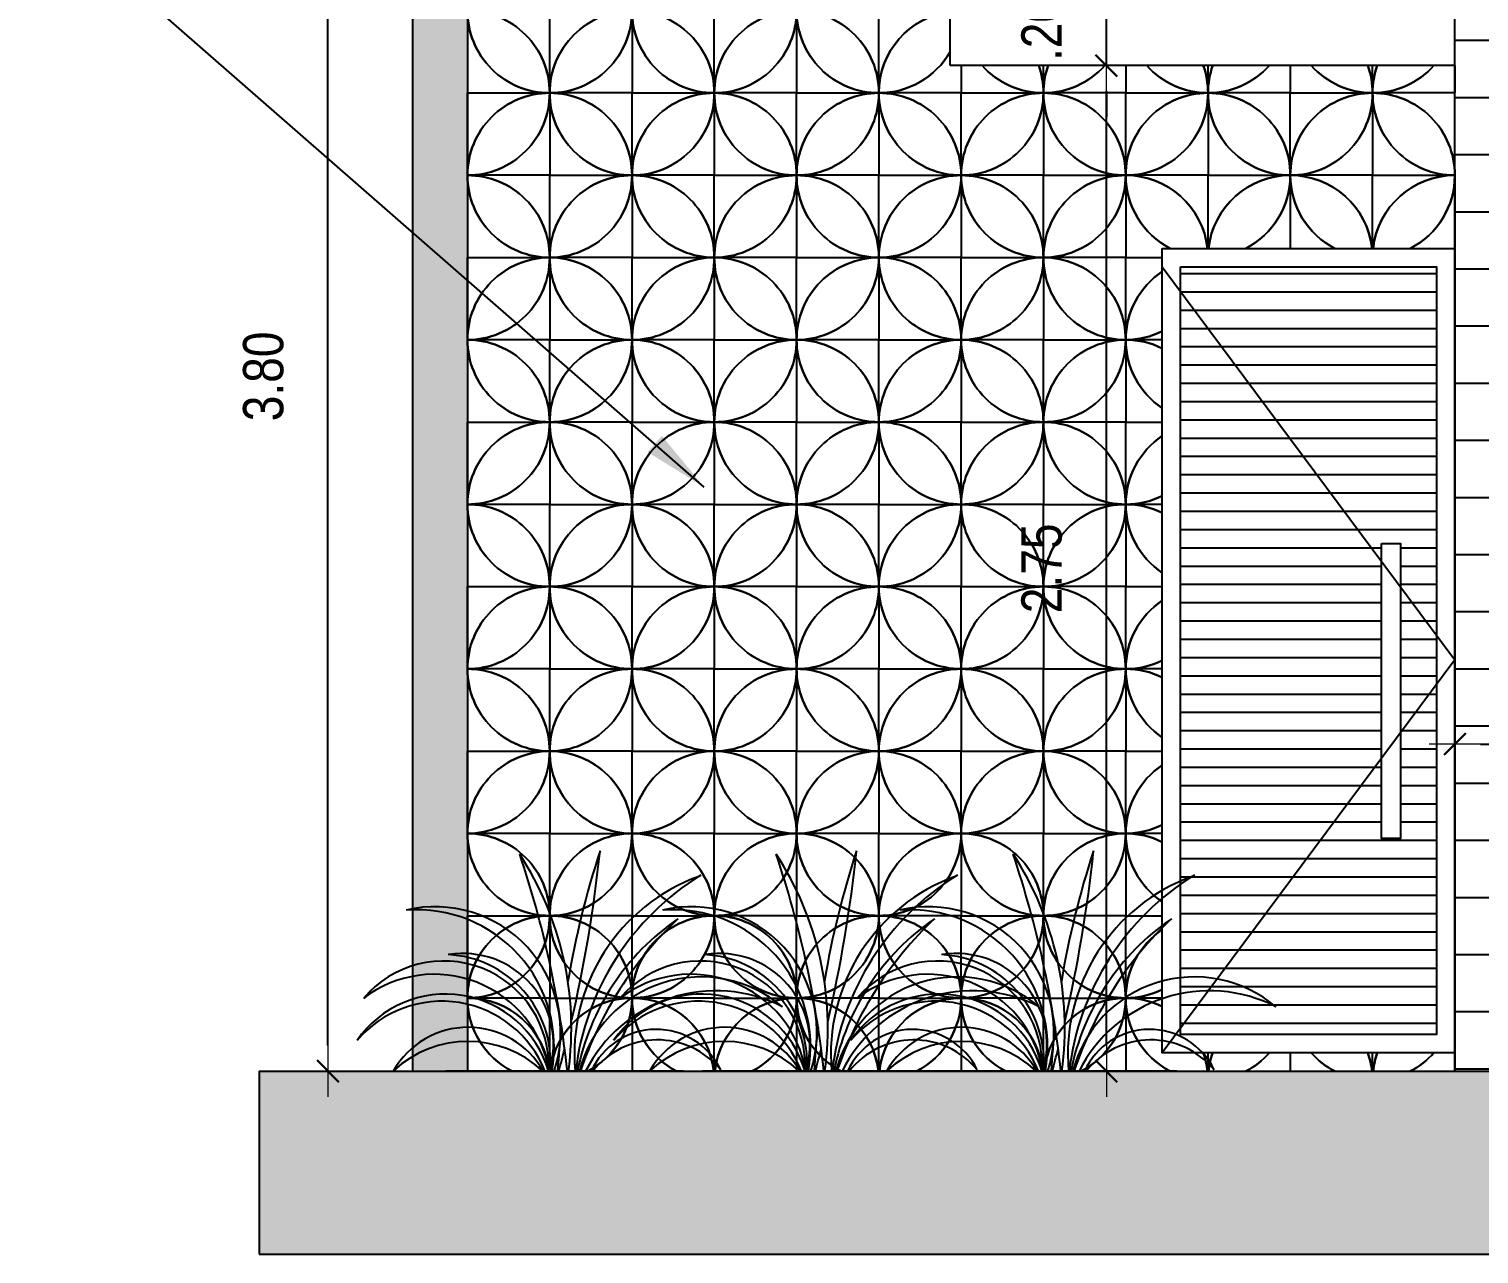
# Model space of a CAD drawing. Header units: millimetres. Extents: x -677 to -23, y -135 to 1112.
# Drawn here: x -210.671 to -206.706, y 874.032 to 877.382 of the extents above; entities that cross this region are included whole.
import ezdxf

# ---------------------------------------------------------------- set-up
doc = ezdxf.new("R2010")
doc.units = ezdxf.units.MM
doc.header["$LTSCALE"] = 20
doc.header["$MEASUREMENT"] = 0
doc.header["$PDSIZE"] = -5
doc.linetypes.add('CONTINU', pattern=[0])
doc.linetypes.add('HIDDEN2', pattern=[0.1875, 0.125, -0.0625])
doc.layers.get('0').update_dxf_attribs({"linetype": 'CONTINUOUS'})
doc.layers.get('Defpoints').update_dxf_attribs({"linetype": 'CONTINUOUS'})
for name, color, linetype in [('AME_FRZ', 7, 'CONTINUOUS'), ('AR-ALV', 5, 'CONTINUOUS'), ('COTAS', 7, 'CONTINUOUS'), ('E-hatch', 8, 'CONTINUOUS'), ('PLANTAS', 8, 'CONTINUOUS'), ('TEXTO3', 4, 'CONTINUOUS')]:
    doc.layers.add(name, color=color, linetype=linetype)
for name, color, linetype, lineweight in [('E-Cta-W', 7, 'CONTINUOUS', 20), ('E-Pen-C', 4, 'CONTINUOUS', 15), ('E-Pen-G', 3, 'CONTINUOUS', 30)]:
    doc.layers.add(name, color=color, linetype=linetype, lineweight=lineweight)
doc.styles.add('F2', font='swissc.ttf')
doc.dimstyles.new('DIMENSION-1', dxfattribs={"dimtxt": 0.11, "dimasz": 0.07, "dimexe": 1, "dimexo": 0, "dimgap": 0.12, "dimtad": 1, "dimzin": 7, "dimdsep": 46, "dimtxsty": 'F2', "dimblk1": 'TRACO', "dimblk2": 'TRACO', "dimsah": 1, "dimcen": 1, "dimse1": 1, "dimse2": 1, "dimclrd": 256, "dimclre": 256, "dimclrt": 6, "dimadec": 0, "dimazin": 0, "dimtfac": 1, "dimtix": 1, "dimtmove": 2, "dimatfit": 3, "dimldrblk": 'TRACO', "dimfxl": 1, "dimtolj": 1, "dimtzin": 0, "dimarcsym": 0})
doc.dimstyles.get("Standard").update_dxf_attribs({"dimtxt": 0.18, "dimasz": 0.18, "dimexe": 0.18, "dimexo": 0.0625, "dimgap": 0.09, "dimtad": 0, "dimtih": 1, "dimtoh": 1, "dimdec": 4, "dimzin": 0, "dimdsep": 46, "dimtxsty": 'Standard', "dimcen": 0.09, "dimadec": 0, "dimazin": 0, "dimtfac": 1, "dimtdec": 4, "dimtofl": 0, "dimtmove": 0, "dimatfit": 3, "dimfxl": 1, "dimtolj": 1, "dimtzin": 0, "dimarcsym": 0})

# ---------------------------------------------------------------- blocks, each defined once
blk = doc.blocks.new('TRACO')
at = {"layer": 'E-Pen-C'}
for p, q in [((0, 1), (0, -1)), ((-1, 0), (1, 0))]:
    blk.add_line(p, q, dxfattribs=at)
at = {"layer": 'E-Pen-G'}
blk.add_line((-0.424, -0.424), (0.424, 0.424), dxfattribs=at)
blk = doc.blocks.new('*D1096')
at = {"color": 4, "lineweight": -2}
blk.add_line((-209.8534, 874.6024), (-209.8534, 878.2624), dxfattribs=at)
at = {"layer": 'Defpoints', "color": 0, "linetype": 'Continuous'}
for p in [(-209.8534, 878.3324), (-209.4721, 878.3324), (-209.6221, 874.5324)]:
    blk.add_point(p, dxfattribs=at)
at = {"color": 4, "linetype": 'Continuous', "lineweight": -2, "xscale": 0.07, "yscale": 0.07, "zscale": 0.07}
for p, rotation in [((-209.8534, 878.3324), 90), ((-209.8534, 874.5324), 270)]:
    blk.add_blockref('TRACO', p, dxfattribs=dict(at, rotation=rotation))
at = {"color": 4, "linetype": 'Continuous', "insert": (-210.0299, 876.4324), "char_height": 0.11, "attachment_point": 5, "rotation": 90, "style": 'F2'}
blk.add_mtext('\\A1;3.80', dxfattribs=at)
blk = doc.blocks.new('*D1098')
at = {"color": 4, "lineweight": -2}
blk.add_line((-207.7251, 874.6024), (-207.7251, 877.2124), dxfattribs=at)
at = {"layer": 'Defpoints', "color": 0, "linetype": 'Continuous'}
for p in [(-207.7251, 877.2824), (-207.6721, 877.2824), (-207.6721, 874.5324)]:
    blk.add_point(p, dxfattribs=at)
at = {"color": 4, "linetype": 'Continuous', "lineweight": -2, "xscale": 0.07, "yscale": 0.07, "zscale": 0.07}
for p, rotation in [((-207.7251, 877.2824), 90), ((-207.7251, 874.5324), 270)]:
    blk.add_blockref('TRACO', p, dxfattribs=dict(at, rotation=rotation))
at = {"color": 4, "linetype": 'Continuous', "insert": (-207.9016, 875.9074), "char_height": 0.11, "attachment_point": 5, "rotation": 90, "style": 'F2'}
blk.add_mtext('\\A1;2.75', dxfattribs=at)
blk = doc.blocks.new('*D1099')
at = {"color": 4, "lineweight": -2}
for p, q in [((-207.7251, 877.5524), (-207.7251, 877.6224)), ((-207.7251, 877.2824), (-207.7251, 877.4824)), ((-207.7251, 877.2124), (-207.7251, 877.1424))]:
    blk.add_line(p, q, dxfattribs=at)
at = {"layer": 'Defpoints', "color": 0, "linetype": 'Continuous'}
for p in [(-208.1521, 877.4824), (-207.7251, 877.4824), (-207.6721, 877.2824)]:
    blk.add_point(p, dxfattribs=at)
at = {"color": 4, "linetype": 'Continuous', "lineweight": -2, "xscale": 0.07, "yscale": 0.07, "zscale": 0.07}
for p, rotation in [((-207.7251, 877.4824), 270), ((-207.7251, 877.2824), 90)]:
    blk.add_blockref('TRACO', p, dxfattribs=dict(at, rotation=rotation))
at = {"color": 4, "linetype": 'Continuous', "insert": (-207.9016, 877.3824), "char_height": 0.11, "attachment_point": 5, "rotation": 90, "style": 'F2'}
blk.add_mtext('\\A1;.20', dxfattribs=at)
blk = doc.blocks.new('*D1102')
at = {"color": 4, "lineweight": -2}
blk.add_line((-206.7021, 875.4269), (-206.2421, 875.4269), dxfattribs=at)
at = {"layer": 'Defpoints', "color": 0, "linetype": 'Continuous'}
for p in [(-206.7721, 875.6574), (-206.1721, 875.6574), (-206.1721, 875.4269)]:
    blk.add_point(p, dxfattribs=at)
at = {"color": 4, "linetype": 'Continuous', "lineweight": -2, "xscale": 0.07, "yscale": 0.07, "zscale": 0.07, "rotation": 180}
blk.add_blockref('TRACO', (-206.7721, 875.4269), dxfattribs=at)
at = {"color": 4, "linetype": 'Continuous', "lineweight": -2, "xscale": 0.07, "yscale": 0.07, "zscale": 0.07}
blk.add_blockref('TRACO', (-206.1721, 875.4269), dxfattribs=at)
at = {"color": 4, "linetype": 'Continuous', "insert": (-206.4721, 875.6034), "char_height": 0.11, "attachment_point": 5, "style": 'F2'}
blk.add_mtext('\\A1;.60', dxfattribs=at)
blk = doc.blocks.new('PLANT3L')
at = {"layer": 'PLANTAS', "color": 8}
blk.add_line((0.3351, 0.0015), (-0.3143, 0.0015), dxfattribs=at)
for centre, radius, start, end in [((-0.844, 0.1188), 0.8728, 352.2755, 33.0522), ((-2.7892, -0.3038), 2.8236, 6.2078, 18.5584), ((2.4214, -0.1546), 2.4353, 161.8415, 170.5179), ((-3.6764, 1.0004), 3.8044, 346.8713, 354.0253), ((0.5549, 0.0478), 0.5179, 109.7641, 185.1275), ((0.7667, -0.0849), 0.7313, 121.6539, 173.2153), ((-0.344, 0.1081), 0.3431, 341.8974, 103.3195), ((-0.3936, 0.0678), 0.3752, 349.8247, 94.1396), ((0.6959, -0.1285), 0.6634, 124.5088, 168.6962), ((1.0314, -0.3304), 1.0326, 133.5399, 161.2512), ((-0.3232, 0.0255), 0.2951, 356.0104, 87.1327), ((-0.2675, 0.0759), 0.2474, 342.7807, 98.9544), ((-0.3201, 0.0157), 0.2871, 357.1633, 139.9251), ((-0.3458, -0.0523), 0.3187, 9.7129, 127.5025), ((0.3837, -0.0849), 0.3441, 49.7127, 165.4673), ((-0.3154, -0.0813), 0.2937, 16.3782, 145.4428), ((0.4246, -0.1784), 0.3997, 62.9698, 153.252), ((-0.3255, -0.1107), 0.3035, 21.6985, 139.7769), ((-0.253, -0.1136), 0.2351, 29.3177, 150.4844), ((2.4214, -0.1546), 2.4353, 173.4597, 176.3258), ((-0.2539, -0.2151), 0.2978, 46.662, 133.1395), ((0.2607, -0.08), 0.1958, 25.7178, 155.4156), ((0.2638, -0.1375), 0.2245, 39.4292, 141.7202), ((-3.6764, 1.0004), 3.8044, 344.7781, 345.723)]:
    blk.add_arc(centre, radius, start, end, dxfattribs=at)

msp = doc.modelspace()

# ---------------------------------------------------------------- hatches: boundary and pattern name
h = msp.add_hatch()
h.set_pattern_fill('DOTS', color=6, style=0)
h.set_pattern_definition([(0, (-84.41893, 307.663775), (0.03125, 0.0625), [0, -0.0625])])
h.paths.add_polyline_path([(-202.6221, 877.7824), (-206.1721, 877.7824), (-206.1721, 877.2824), (-203.1721, 877.2824), (-203.1721, 874.5324), (-202.6221, 874.5324)])
h.paths.add_polyline_path([(-209.4721, 877.4324), (-209.4721, 877.6574), (-209.4721, 877.8824), (-209.4721, 878.1074), (-209.4721, 878.3324), (-209.4721, 878.3824), (-209.6221, 878.3824), (-209.6221, 874.5324), (-209.4721, 874.5324), (-209.4721, 874.7324), (-209.4721, 874.9574), (-209.4721, 875.1824), (-209.4721, 875.4074), (-209.4721, 875.6324), (-209.4721, 875.8574), (-209.4721, 876.0824), (-209.4721, 876.3074), (-209.4721, 876.5324), (-209.4721, 876.7574), (-209.4721, 876.9824), (-209.4721, 877.2074)])
at = {"linetype": 'Continuous'}
h = msp.add_hatch(dxfattribs=at)
h.set_pattern_fill('GRATE', color=8, scale=5, style=0)
h.set_pattern_definition([(0, (-84.41893, 307.66377), (0, 0.15625), []), (90, (-84.41893, 307.6638), (-0.625, 4e-17), [])])
h.paths.add_polyline_path([(-206.1721, 878.3324), (-206.7721, 878.3324), (-206.7721, 878.1074), (-206.7721, 877.8824), (-206.7721, 877.6574), (-206.7721, 877.4324), (-206.7721, 874.5324), (-206.1721, 874.5324)])
at = {"layer": 'AME_FRZ', "linetype": 'Continuous'}
h = msp.add_hatch(dxfattribs=at)
h.set_pattern_fill('ANSI31', color=8, scale=0.4, angle=135, style=0)
h.set_pattern_definition([(180, (-84.41893, 307.663775), (-7e-18, -0.05), [])])
h.paths.add_polyline_path([(-206.8221, 876.7324), (-207.5221, 876.7324), (-207.5221, 876.6652), (-206.9727, 875.927), (-206.9727, 875.9758), (-206.9205, 875.9758), (-206.9205, 875.8568), (-206.8221, 875.7246)])
h.paths.add_polyline_path([(-206.9727, 875.927), (-207.5221, 876.6652), (-207.5221, 874.6496), (-206.9727, 875.3878)])
h.paths.add_polyline_path([(-206.8221, 875.7246), (-206.9205, 875.8568), (-206.9205, 875.458), (-206.8221, 875.5902)])
h.paths.add_polyline_path([(-206.8221, 875.5902), (-206.9205, 875.458), (-206.9205, 875.1683), (-206.9727, 875.1683), (-206.9727, 875.3878), (-207.5221, 874.6496), (-207.5221, 874.6324), (-206.8221, 874.6324)])
h.paths.add_polyline_path([(-203.2221, 876.7324), (-206.1221, 876.7324), (-206.1221, 874.6324), (-203.2221, 874.6324)])
h.paths.add_polyline_path([(-204.7952, 875.6768), (-204.7354, 875.7804), (-204.7354, 875.7366), (-204.6955, 875.7366), (-204.6955, 875.6169), (-204.7354, 875.6169), (-204.7354, 875.5731)], flags=0)
h.paths.add_polyline_path([(-204.6955, 875.7366), (-204.7354, 875.7366), (-204.7354, 875.7804), (-204.7952, 875.6768), (-204.7354, 875.5731), (-204.7354, 875.6169), (-204.6955, 875.6169)], flags=16)
at = {"layer": 'COTAS', "linetype": 'CONTINU'}
h = msp.add_hatch(dxfattribs=at)
h.set_pattern_fill('ANSI38', color=8, scale=0.25, style=0)
h.set_pattern_definition([(45, (-84.41893, 307.663775), (-0.0220970869, 0.0220970869), []), (135, (-84.41893, 307.663775), (-0.0662912607, 0.0220970869), [0.078125, -0.046875])])
h.paths.add_polyline_path([(-202.2238, 874.5324), (-210.0418, 874.5324), (-210.0418, 874.0324), (-202.2238, 874.0324)])

# ---------------------------------------------------------------- linework, layer by layer
at = {"color": 1, "linetype": 'Continuous'}
msp.add_line((-210.0418, 874.5324), (-202.2238, 874.5324), dxfattribs=at)
at = {"color": 8, "linetype": 'Continuous'}
msp.add_line((-210.0418, 874.5324), (-210.0418, 874.0324), dxfattribs=at)
at = {"color": 8, "linetype": 'Continuous', "flags": 128}
for points in [[(-209.4721, 877.4324), (-209.4721, 877.2074), (-209.2471, 877.2074, -0.414214)], [(-209.4721, 877.4324, 0.414214), (-209.2471, 877.2074, 0.414214)], [(-209.2471, 877.4324), (-209.4721, 877.4324, -0.414214), (-209.2471, 877.2074)], [(-209.0221, 877.4324), (-209.0221, 877.2074), (-209.2471, 877.2074, 0.414214)], [(-209.0221, 877.4324, -0.414214), (-209.2471, 877.2074, -0.414214)], [(-209.2471, 877.4324), (-209.0221, 877.4324, 0.414214), (-209.2471, 877.2074)], [(-209.0221, 877.4324), (-209.0221, 877.2074), (-208.7971, 877.2074, -0.414214)], [(-209.0221, 877.4324, 0.414214), (-208.7971, 877.2074, 0.414214)], [(-208.7971, 877.4324), (-209.0221, 877.4324, -0.414214), (-208.7971, 877.2074)], [(-208.5721, 877.4324), (-208.5721, 877.2074), (-208.7971, 877.2074, 0.414214)], [(-208.5721, 877.4324, -0.414214), (-208.7971, 877.2074, -0.414214)], [(-208.7971, 877.4324), (-208.5721, 877.4324, 0.414214), (-208.7971, 877.2074)], [(-208.5721, 877.4324), (-208.5721, 877.2074), (-208.3471, 877.2074, -0.414214)], [(-208.5721, 877.4324, 0.414214), (-208.3471, 877.2074, 0.414214)], [(-208.3471, 877.4324), (-208.5721, 877.4324, -0.414214), (-208.3471, 877.2074)], [(-209.2471, 877.2074), (-209.2471, 876.9824), (-209.4721, 876.9824, 0.414214)], [(-209.2471, 877.2074, -0.414214), (-209.4721, 876.9824, -0.414214)], [(-209.4721, 877.2074), (-209.2471, 877.2074, 0.414214), (-209.4721, 876.9824)], [(-209.2471, 877.2074), (-209.2471, 876.9824), (-209.0221, 876.9824, -0.414214)], [(-209.2471, 877.2074, 0.414214), (-209.0221, 876.9824, 0.414214)], [(-209.0221, 877.2074), (-209.2471, 877.2074, -0.414214), (-209.0221, 876.9824)], [(-208.7971, 877.2074), (-208.7971, 876.9824), (-209.0221, 876.9824, 0.414214)], [(-208.7971, 877.2074, -0.414214), (-209.0221, 876.9824, -0.414214)], [(-209.0221, 877.2074), (-208.7971, 877.2074, 0.414214), (-209.0221, 876.9824)], [(-208.7971, 877.2074), (-208.7971, 876.9824), (-208.5721, 876.9824, -0.414214)], [(-208.7971, 877.2074, 0.414214), (-208.5721, 876.9824, 0.414214)], [(-208.5721, 877.2074), (-208.7971, 877.2074, -0.414214), (-208.5721, 876.9824)], [(-208.3471, 877.2074), (-208.3471, 876.9824), (-208.5721, 876.9824, 0.414214)], [(-208.3471, 877.2074, -0.414214), (-208.5721, 876.9824, -0.414214)], [(-208.5721, 877.2074), (-208.3471, 877.2074, 0.414214), (-208.5721, 876.9824)], [(-208.3471, 877.2074), (-208.3471, 876.9824), (-208.1221, 876.9824, -0.414214)], [(-208.3471, 877.2074, 0.414214), (-208.1221, 876.9824, 0.414214)], [(-208.1221, 877.2074), (-208.3471, 877.2074, -0.414214), (-208.1221, 876.9824)], [(-207.8971, 877.2074), (-207.8971, 876.9824), (-208.1221, 876.9824, 0.414214)], [(-207.8971, 877.2074, -0.414214), (-208.1221, 876.9824, -0.414214)], [(-208.1221, 877.2074), (-207.8971, 877.2074, 0.414214), (-208.1221, 876.9824)], [(-207.8971, 877.2074), (-207.8971, 876.9824), (-207.6721, 876.9824, -0.414214)], [(-207.8971, 877.2074, 0.414214), (-207.6721, 876.9824, 0.414214)], [(-207.6721, 877.2074), (-207.8971, 877.2074, -0.414214), (-207.6721, 876.9824)], [(-207.4471, 877.2074), (-207.4471, 876.9824), (-207.6721, 876.9824, 0.414214)], [(-207.4471, 877.2074, -0.414214), (-207.6721, 876.9824, -0.414214)], [(-207.6721, 877.2074), (-207.4471, 877.2074, 0.414214), (-207.6721, 876.9824)], [(-207.4471, 877.2074), (-207.4471, 876.9824), (-207.2221, 876.9824, -0.414214)], [(-207.4471, 877.2074, 0.414214), (-207.2221, 876.9824, 0.414214)], [(-207.2221, 877.2074), (-207.4471, 877.2074, -0.414214), (-207.2221, 876.9824)], [(-206.9971, 877.2074), (-206.9971, 876.9824), (-207.2221, 876.9824, 0.414214)], [(-206.9971, 877.2074, -0.414214), (-207.2221, 876.9824, -0.414214)], [(-207.2221, 877.2074), (-206.9971, 877.2074, 0.414214), (-207.2221, 876.9824)], [(-206.9971, 877.2074), (-206.9971, 876.9824), (-206.7721, 876.9824, -0.414214)], [(-206.9971, 877.2074, 0.414214), (-206.7721, 876.9824, 0.414214)], [(-206.7721, 877.2074), (-206.9971, 877.2074, -0.414214), (-206.7721, 876.9824)], [(-209.4721, 876.9824), (-209.4721, 876.7574), (-209.2471, 876.7574, -0.414214)], [(-209.4721, 876.9824, 0.414214), (-209.2471, 876.7574, 0.414214)], [(-209.2471, 876.9824), (-209.4721, 876.9824, -0.414214), (-209.2471, 876.7574)], [(-209.0221, 876.9824), (-209.0221, 876.7574), (-209.2471, 876.7574, 0.414214)], [(-209.0221, 876.9824, -0.414214), (-209.2471, 876.7574, -0.414214)], [(-209.2471, 876.9824), (-209.0221, 876.9824, 0.414214), (-209.2471, 876.7574)], [(-209.0221, 876.9824), (-209.0221, 876.7574), (-208.7971, 876.7574, -0.414214)], [(-209.0221, 876.9824, 0.414214), (-208.7971, 876.7574, 0.414214)], [(-208.7971, 876.9824), (-209.0221, 876.9824, -0.414214), (-208.7971, 876.7574)], [(-208.5721, 876.9824), (-208.5721, 876.7574), (-208.7971, 876.7574, 0.414214)], [(-208.5721, 876.9824, -0.414214), (-208.7971, 876.7574, -0.414214)], [(-208.7971, 876.9824), (-208.5721, 876.9824, 0.414214), (-208.7971, 876.7574)], [(-208.5721, 876.9824), (-208.5721, 876.7574), (-208.3471, 876.7574, -0.414214)], [(-208.5721, 876.9824, 0.414214), (-208.3471, 876.7574, 0.414214)], [(-208.3471, 876.9824), (-208.5721, 876.9824, -0.414214), (-208.3471, 876.7574)], [(-208.1221, 876.9824), (-208.1221, 876.7574), (-208.3471, 876.7574, 0.414214)], [(-208.1221, 876.9824, -0.414214), (-208.3471, 876.7574, -0.414214)], [(-208.3471, 876.9824), (-208.1221, 876.9824, 0.414214), (-208.3471, 876.7574)], [(-208.1221, 876.9824), (-208.1221, 876.7574), (-207.8971, 876.7574, -0.414214)], [(-208.1221, 876.9824, 0.414214), (-207.8971, 876.7574, 0.414214)], [(-207.8971, 876.9824), (-208.1221, 876.9824, -0.414214), (-207.8971, 876.7574)], [(-207.6721, 876.9824), (-207.6721, 876.7574), (-207.8971, 876.7574, 0.414214)], [(-207.6721, 876.9824, -0.414214), (-207.8971, 876.7574, -0.414214)], [(-207.8971, 876.9824), (-207.6721, 876.9824, 0.414214), (-207.8971, 876.7574)], [(-209.2471, 876.7574), (-209.2471, 876.5324), (-209.4721, 876.5324, 0.414214)], [(-209.2471, 876.7574, -0.414214), (-209.4721, 876.5324, -0.414214)], [(-209.4721, 876.7574), (-209.2471, 876.7574, 0.414214), (-209.4721, 876.5324)], [(-209.2471, 876.7574), (-209.2471, 876.5324), (-209.0221, 876.5324, -0.414214)], [(-209.2471, 876.7574, 0.414214), (-209.0221, 876.5324, 0.414214)], [(-209.0221, 876.7574), (-209.2471, 876.7574, -0.414214), (-209.0221, 876.5324)], [(-208.7971, 876.7574), (-208.7971, 876.5324), (-209.0221, 876.5324, 0.414214)], [(-208.7971, 876.7574, -0.414214), (-209.0221, 876.5324, -0.414214)], [(-209.0221, 876.7574), (-208.7971, 876.7574, 0.414214), (-209.0221, 876.5324)], [(-208.7971, 876.7574), (-208.7971, 876.5324), (-208.5721, 876.5324, -0.414214)], [(-208.7971, 876.7574, 0.414214), (-208.5721, 876.5324, 0.414214)], [(-208.5721, 876.7574), (-208.7971, 876.7574, -0.414214), (-208.5721, 876.5324)], [(-208.3471, 876.7574), (-208.3471, 876.5324), (-208.5721, 876.5324, 0.414214)], [(-208.3471, 876.7574, -0.414214), (-208.5721, 876.5324, -0.414214)], [(-208.5721, 876.7574), (-208.3471, 876.7574, 0.414214), (-208.5721, 876.5324)], [(-208.3471, 876.7574), (-208.3471, 876.5324), (-208.1221, 876.5324, -0.414214)], [(-208.3471, 876.7574, 0.414214), (-208.1221, 876.5324, 0.414214)], [(-208.1221, 876.7574), (-208.3471, 876.7574, -0.414214), (-208.1221, 876.5324)], [(-207.8971, 876.7574), (-207.8971, 876.5324), (-208.1221, 876.5324, 0.414214)], [(-207.8971, 876.7574, -0.414214), (-208.1221, 876.5324, -0.414214)], [(-208.1221, 876.7574), (-207.8971, 876.7574, 0.414214), (-208.1221, 876.5324)], [(-207.8971, 876.7574), (-207.8971, 876.5324), (-207.6721, 876.5324, -0.414214)], [(-207.8971, 876.7574, 0.414214), (-207.6721, 876.5324, 0.414214)], [(-207.6721, 876.7574), (-207.8971, 876.7574, -0.414214), (-207.6721, 876.5324)], [(-209.4721, 876.5324), (-209.4721, 876.3074), (-209.2471, 876.3074, -0.414214)], [(-209.4721, 876.5324, 0.414214), (-209.2471, 876.3074, 0.414214)], [(-209.2471, 876.5324), (-209.4721, 876.5324, -0.414214), (-209.2471, 876.3074)], [(-209.0221, 876.5324), (-209.0221, 876.3074), (-209.2471, 876.3074, 0.414214)], [(-209.0221, 876.5324, -0.414214), (-209.2471, 876.3074, -0.414214)], [(-209.2471, 876.5324), (-209.0221, 876.5324, 0.414214), (-209.2471, 876.3074)], [(-209.0221, 876.5324), (-209.0221, 876.3074), (-208.7971, 876.3074, -0.414214)], [(-209.0221, 876.5324, 0.414214), (-208.7971, 876.3074, 0.414214)], [(-208.7971, 876.5324), (-209.0221, 876.5324, -0.414214), (-208.7971, 876.3074)], [(-208.5721, 876.5324), (-208.5721, 876.3074), (-208.7971, 876.3074, 0.414214)], [(-208.5721, 876.5324, -0.414214), (-208.7971, 876.3074, -0.414214)], [(-208.7971, 876.5324), (-208.5721, 876.5324, 0.414214), (-208.7971, 876.3074)], [(-208.5721, 876.5324), (-208.5721, 876.3074), (-208.3471, 876.3074, -0.414214)], [(-208.5721, 876.5324, 0.414214), (-208.3471, 876.3074, 0.414214)], [(-208.3471, 876.5324), (-208.5721, 876.5324, -0.414214), (-208.3471, 876.3074)], [(-208.1221, 876.5324), (-208.1221, 876.3074), (-208.3471, 876.3074, 0.414214)], [(-208.1221, 876.5324, -0.414214), (-208.3471, 876.3074, -0.414214)], [(-208.3471, 876.5324), (-208.1221, 876.5324, 0.414214), (-208.3471, 876.3074)], [(-208.1221, 876.5324), (-208.1221, 876.3074), (-207.8971, 876.3074, -0.414214)], [(-208.1221, 876.5324, 0.414214), (-207.8971, 876.3074, 0.414214)], [(-207.8971, 876.5324), (-208.1221, 876.5324, -0.414214), (-207.8971, 876.3074)], [(-207.6721, 876.5324), (-207.6721, 876.3074), (-207.8971, 876.3074, 0.414214)], [(-207.6721, 876.5324, -0.414214), (-207.8971, 876.3074, -0.414214)], [(-207.8971, 876.5324), (-207.6721, 876.5324, 0.414214), (-207.8971, 876.3074)], [(-209.2471, 876.3074), (-209.2471, 876.0824), (-209.4721, 876.0824, 0.414214)], [(-209.2471, 876.3074, -0.414214), (-209.4721, 876.0824, -0.414214)], [(-209.4721, 876.3074), (-209.2471, 876.3074, 0.414214), (-209.4721, 876.0824)], [(-209.2471, 876.3074), (-209.2471, 876.0824), (-209.0221, 876.0824, -0.414214)], [(-209.2471, 876.3074, 0.414214), (-209.0221, 876.0824, 0.414214)], [(-209.0221, 876.3074), (-209.2471, 876.3074, -0.414214), (-209.0221, 876.0824)], [(-208.7971, 876.3074), (-208.7971, 876.0824), (-209.0221, 876.0824, 0.414214)], [(-208.7971, 876.3074, -0.414214), (-209.0221, 876.0824, -0.414214)], [(-209.0221, 876.3074), (-208.7971, 876.3074, 0.414214), (-209.0221, 876.0824)], [(-208.7971, 876.3074), (-208.7971, 876.0824), (-208.5721, 876.0824, -0.414214)], [(-208.7971, 876.3074, 0.414214), (-208.5721, 876.0824, 0.414214)], [(-208.5721, 876.3074), (-208.7971, 876.3074, -0.414214), (-208.5721, 876.0824)], [(-208.3471, 876.3074), (-208.3471, 876.0824), (-208.5721, 876.0824, 0.414214)], [(-208.3471, 876.3074, -0.414214), (-208.5721, 876.0824, -0.414214)], [(-208.5721, 876.3074), (-208.3471, 876.3074, 0.414214), (-208.5721, 876.0824)], [(-208.3471, 876.3074), (-208.3471, 876.0824), (-208.1221, 876.0824, -0.414214)], [(-208.3471, 876.3074, 0.414214), (-208.1221, 876.0824, 0.414214)], [(-208.1221, 876.3074), (-208.3471, 876.3074, -0.414214), (-208.1221, 876.0824)], [(-207.8971, 876.3074), (-207.8971, 876.0824), (-208.1221, 876.0824, 0.414214)], [(-207.8971, 876.3074, -0.414214), (-208.1221, 876.0824, -0.414214)], [(-208.1221, 876.3074), (-207.8971, 876.3074, 0.414214), (-208.1221, 876.0824)], [(-207.8971, 876.3074), (-207.8971, 876.0824), (-207.6721, 876.0824, -0.414214)], [(-207.8971, 876.3074, 0.414214), (-207.6721, 876.0824, 0.414214)], [(-207.6721, 876.3074), (-207.8971, 876.3074, -0.414214), (-207.6721, 876.0824)], [(-209.4721, 876.0824), (-209.4721, 875.8574), (-209.2471, 875.8574, -0.414214)], [(-209.4721, 876.0824, 0.414214), (-209.2471, 875.8574, 0.414214)], [(-209.2471, 876.0824), (-209.4721, 876.0824, -0.414214), (-209.2471, 875.8574)], [(-209.0221, 876.0824), (-209.0221, 875.8574), (-209.2471, 875.8574, 0.414214)], [(-209.0221, 876.0824, -0.414214), (-209.2471, 875.8574, -0.414214)], [(-209.2471, 876.0824), (-209.0221, 876.0824, 0.414214), (-209.2471, 875.8574)], [(-209.0221, 876.0824), (-209.0221, 875.8574), (-208.7971, 875.8574, -0.414214)], [(-209.0221, 876.0824, 0.414214), (-208.7971, 875.8574, 0.414214)], [(-208.7971, 876.0824), (-209.0221, 876.0824, -0.414214), (-208.7971, 875.8574)], [(-208.5721, 876.0824), (-208.5721, 875.8574), (-208.7971, 875.8574, 0.414214)], [(-208.5721, 876.0824, -0.414214), (-208.7971, 875.8574, -0.414214)], [(-208.7971, 876.0824), (-208.5721, 876.0824, 0.414214), (-208.7971, 875.8574)], [(-208.5721, 876.0824), (-208.5721, 875.8574), (-208.3471, 875.8574, -0.414214)], [(-208.5721, 876.0824, 0.414214), (-208.3471, 875.8574, 0.414214)], [(-208.3471, 876.0824), (-208.5721, 876.0824, -0.414214), (-208.3471, 875.8574)], [(-208.1221, 876.0824), (-208.1221, 875.8574), (-208.3471, 875.8574, 0.414214)], [(-208.1221, 876.0824, -0.414214), (-208.3471, 875.8574, -0.414214)], [(-208.3471, 876.0824), (-208.1221, 876.0824, 0.414214), (-208.3471, 875.8574)], [(-208.1221, 876.0824), (-208.1221, 875.8574), (-207.8971, 875.8574, -0.414214)], [(-208.1221, 876.0824, 0.414214), (-207.8971, 875.8574, 0.414214)], [(-207.8971, 876.0824), (-208.1221, 876.0824, -0.414214), (-207.8971, 875.8574)], [(-207.6721, 876.0824), (-207.6721, 875.8574), (-207.8971, 875.8574, 0.414214)], [(-207.6721, 876.0824, -0.414214), (-207.8971, 875.8574, -0.414214)], [(-207.8971, 876.0824), (-207.6721, 876.0824, 0.414214), (-207.8971, 875.8574)], [(-209.2471, 875.8574), (-209.2471, 875.6324), (-209.4721, 875.6324, 0.414214)], [(-209.2471, 875.8574, -0.414214), (-209.4721, 875.6324, -0.414214)], [(-209.4721, 875.8574), (-209.2471, 875.8574, 0.414214), (-209.4721, 875.6324)], [(-209.2471, 875.8574), (-209.2471, 875.6324), (-209.0221, 875.6324, -0.414214)], [(-209.2471, 875.8574, 0.414214), (-209.0221, 875.6324, 0.414214)], [(-209.0221, 875.8574), (-209.2471, 875.8574, -0.414214), (-209.0221, 875.6324)], [(-208.7971, 875.8574), (-208.7971, 875.6324), (-209.0221, 875.6324, 0.414214)], [(-208.7971, 875.8574, -0.414214), (-209.0221, 875.6324, -0.414214)], [(-209.0221, 875.8574), (-208.7971, 875.8574, 0.414214), (-209.0221, 875.6324)], [(-208.7971, 875.8574), (-208.7971, 875.6324), (-208.5721, 875.6324, -0.414214)], [(-208.7971, 875.8574, 0.414214), (-208.5721, 875.6324, 0.414214)], [(-208.5721, 875.8574), (-208.7971, 875.8574, -0.414214), (-208.5721, 875.6324)], [(-208.3471, 875.8574), (-208.3471, 875.6324), (-208.5721, 875.6324, 0.414214)], [(-208.3471, 875.8574, -0.414214), (-208.5721, 875.6324, -0.414214)], [(-208.5721, 875.8574), (-208.3471, 875.8574, 0.414214), (-208.5721, 875.6324)], [(-208.3471, 875.8574), (-208.3471, 875.6324), (-208.1221, 875.6324, -0.414214)], [(-208.3471, 875.8574, 0.414214), (-208.1221, 875.6324, 0.414214)], [(-208.1221, 875.8574), (-208.3471, 875.8574, -0.414214), (-208.1221, 875.6324)], [(-207.8971, 875.8574), (-207.8971, 875.6324), (-208.1221, 875.6324, 0.414214)], [(-207.8971, 875.8574, -0.414214), (-208.1221, 875.6324, -0.414214)], [(-208.1221, 875.8574), (-207.8971, 875.8574, 0.414214), (-208.1221, 875.6324)], [(-207.8971, 875.8574), (-207.8971, 875.6324), (-207.6721, 875.6324, -0.414214)], [(-207.8971, 875.8574, 0.414214), (-207.6721, 875.6324, 0.414214)], [(-207.6721, 875.8574), (-207.8971, 875.8574, -0.414214), (-207.6721, 875.6324)], [(-209.4721, 875.6324), (-209.4721, 875.4074), (-209.2471, 875.4074, -0.414214)], [(-209.4721, 875.6324, 0.414214), (-209.2471, 875.4074, 0.414214)], [(-209.2471, 875.6324), (-209.4721, 875.6324, -0.414214), (-209.2471, 875.4074)], [(-209.0221, 875.6324), (-209.0221, 875.4074), (-209.2471, 875.4074, 0.414214)], [(-209.0221, 875.6324, -0.414214), (-209.2471, 875.4074, -0.414214)], [(-209.2471, 875.6324), (-209.0221, 875.6324, 0.414214), (-209.2471, 875.4074)], [(-209.0221, 875.6324), (-209.0221, 875.4074), (-208.7971, 875.4074, -0.414214)], [(-209.0221, 875.6324, 0.414214), (-208.7971, 875.4074, 0.414214)], [(-208.7971, 875.6324), (-209.0221, 875.6324, -0.414214), (-208.7971, 875.4074)], [(-208.5721, 875.6324), (-208.5721, 875.4074), (-208.7971, 875.4074, 0.414214)], [(-208.5721, 875.6324, -0.414214), (-208.7971, 875.4074, -0.414214)], [(-208.7971, 875.6324), (-208.5721, 875.6324, 0.414214), (-208.7971, 875.4074)], [(-208.5721, 875.6324), (-208.5721, 875.4074), (-208.3471, 875.4074, -0.414214)], [(-208.5721, 875.6324, 0.414214), (-208.3471, 875.4074, 0.414214)], [(-208.3471, 875.6324), (-208.5721, 875.6324, -0.414214), (-208.3471, 875.4074)], [(-208.1221, 875.6324), (-208.1221, 875.4074), (-208.3471, 875.4074, 0.414214)], [(-208.1221, 875.6324, -0.414214), (-208.3471, 875.4074, -0.414214)], [(-208.3471, 875.6324), (-208.1221, 875.6324, 0.414214), (-208.3471, 875.4074)], [(-208.1221, 875.6324), (-208.1221, 875.4074), (-207.8971, 875.4074, -0.414214)], [(-208.1221, 875.6324, 0.414214), (-207.8971, 875.4074, 0.414214)], [(-207.8971, 875.6324), (-208.1221, 875.6324, -0.414214), (-207.8971, 875.4074)], [(-207.6721, 875.6324), (-207.6721, 875.4074), (-207.8971, 875.4074, 0.414214)], [(-207.6721, 875.6324, -0.414214), (-207.8971, 875.4074, -0.414214)], [(-207.8971, 875.6324), (-207.6721, 875.6324, 0.414214), (-207.8971, 875.4074)], [(-209.2471, 875.4074), (-209.2471, 875.1824), (-209.4721, 875.1824, 0.414214)], [(-209.2471, 875.4074, -0.414214), (-209.4721, 875.1824, -0.414214)], [(-209.4721, 875.4074), (-209.2471, 875.4074, 0.414214), (-209.4721, 875.1824)], [(-209.2471, 875.4074), (-209.2471, 875.1824), (-209.0221, 875.1824, -0.414214)], [(-209.2471, 875.4074, 0.414214), (-209.0221, 875.1824, 0.414214)], [(-209.0221, 875.4074), (-209.2471, 875.4074, -0.414214), (-209.0221, 875.1824)], [(-208.7971, 875.4074), (-208.7971, 875.1824), (-209.0221, 875.1824, 0.414214)], [(-208.7971, 875.4074, -0.414214), (-209.0221, 875.1824, -0.414214)], [(-209.0221, 875.4074), (-208.7971, 875.4074, 0.414214), (-209.0221, 875.1824)], [(-208.7971, 875.4074), (-208.7971, 875.1824), (-208.5721, 875.1824, -0.414214)], [(-208.7971, 875.4074, 0.414214), (-208.5721, 875.1824, 0.414214)], [(-208.5721, 875.4074), (-208.7971, 875.4074, -0.414214), (-208.5721, 875.1824)], [(-208.3471, 875.4074), (-208.3471, 875.1824), (-208.5721, 875.1824, 0.414214)], [(-208.3471, 875.4074, -0.414214), (-208.5721, 875.1824, -0.414214)], [(-208.5721, 875.4074), (-208.3471, 875.4074, 0.414214), (-208.5721, 875.1824)], [(-208.3471, 875.4074), (-208.3471, 875.1824), (-208.1221, 875.1824, -0.414214)], [(-208.3471, 875.4074, 0.414214), (-208.1221, 875.1824, 0.414214)], [(-208.1221, 875.4074), (-208.3471, 875.4074, -0.414214), (-208.1221, 875.1824)], [(-207.8971, 875.4074), (-207.8971, 875.1824), (-208.1221, 875.1824, 0.414214)], [(-207.8971, 875.4074, -0.414214), (-208.1221, 875.1824, -0.414214)], [(-208.1221, 875.4074), (-207.8971, 875.4074, 0.414214), (-208.1221, 875.1824)], [(-207.8971, 875.4074), (-207.8971, 875.1824), (-207.6721, 875.1824, -0.414214)], [(-207.8971, 875.4074, 0.414214), (-207.6721, 875.1824, 0.414214)], [(-207.6721, 875.4074), (-207.8971, 875.4074, -0.414214), (-207.6721, 875.1824)], [(-209.4721, 875.1824), (-209.4721, 874.9574), (-209.2471, 874.9574, -0.414214)], [(-209.4721, 875.1824, 0.414214), (-209.2471, 874.9574, 0.414214)], [(-209.2471, 875.1824), (-209.4721, 875.1824, -0.414214), (-209.2471, 874.9574)], [(-209.0221, 875.1824), (-209.0221, 874.9574), (-209.2471, 874.9574, 0.414214)], [(-209.0221, 875.1824, -0.414214), (-209.2471, 874.9574, -0.414214)], [(-209.2471, 875.1824), (-209.0221, 875.1824, 0.414214), (-209.2471, 874.9574)], [(-209.0221, 875.1824), (-209.0221, 874.9574), (-208.7971, 874.9574, -0.414214)], [(-209.0221, 875.1824, 0.414214), (-208.7971, 874.9574, 0.414214)], [(-208.7971, 875.1824), (-209.0221, 875.1824, -0.414214), (-208.7971, 874.9574)], [(-208.5721, 875.1824), (-208.5721, 874.9574), (-208.7971, 874.9574, 0.414214)], [(-208.5721, 875.1824, -0.414214), (-208.7971, 874.9574, -0.414214)], [(-208.7971, 875.1824), (-208.5721, 875.1824, 0.414214), (-208.7971, 874.9574)], [(-208.5721, 875.1824), (-208.5721, 874.9574), (-208.3471, 874.9574, -0.414214)], [(-208.5721, 875.1824, 0.414214), (-208.3471, 874.9574, 0.414214)], [(-208.3471, 875.1824), (-208.5721, 875.1824, -0.414214), (-208.3471, 874.9574)], [(-208.1221, 875.1824), (-208.1221, 874.9574), (-208.3471, 874.9574, 0.414214)], [(-208.1221, 875.1824, -0.414214), (-208.3471, 874.9574, -0.414214)], [(-208.3471, 875.1824), (-208.1221, 875.1824, 0.414214), (-208.3471, 874.9574)], [(-208.1221, 875.1824), (-208.1221, 874.9574), (-207.8971, 874.9574, -0.414214)], [(-208.1221, 875.1824, 0.414214), (-207.8971, 874.9574, 0.414214)], [(-207.8971, 875.1824), (-208.1221, 875.1824, -0.414214), (-207.8971, 874.9574)], [(-207.6721, 875.1824), (-207.6721, 874.9574), (-207.8971, 874.9574, 0.414214)], [(-207.6721, 875.1824, -0.414214), (-207.8971, 874.9574, -0.414214)], [(-207.8971, 875.1824), (-207.6721, 875.1824, 0.414214), (-207.8971, 874.9574)], [(-209.2471, 874.9574), (-209.2471, 874.7324), (-209.4721, 874.7324, 0.414214)], [(-209.2471, 874.9574, -0.414214), (-209.4721, 874.7324, -0.414214)], [(-209.4721, 874.9574), (-209.2471, 874.9574, 0.414214), (-209.4721, 874.7324)], [(-209.2471, 874.9574), (-209.2471, 874.7324), (-209.0221, 874.7324, -0.414214)], [(-209.2471, 874.9574, 0.414214), (-209.0221, 874.7324, 0.414214)], [(-209.0221, 874.9574), (-209.2471, 874.9574, -0.414214), (-209.0221, 874.7324)], [(-208.7971, 874.9574), (-208.7971, 874.7324), (-209.0221, 874.7324, 0.414214)], [(-208.7971, 874.9574, -0.414214), (-209.0221, 874.7324, -0.414214)], [(-209.0221, 874.9574), (-208.7971, 874.9574, 0.414214), (-209.0221, 874.7324)], [(-208.7971, 874.9574), (-208.7971, 874.7324), (-208.5721, 874.7324, -0.414214)], [(-208.7971, 874.9574, 0.414214), (-208.5721, 874.7324, 0.414214)], [(-208.5721, 874.9574), (-208.7971, 874.9574, -0.414214), (-208.5721, 874.7324)], [(-208.3471, 874.9574), (-208.3471, 874.7324), (-208.5721, 874.7324, 0.414214)], [(-208.3471, 874.9574, -0.414214), (-208.5721, 874.7324, -0.414214)], [(-208.5721, 874.9574), (-208.3471, 874.9574, 0.414214), (-208.5721, 874.7324)], [(-208.3471, 874.9574), (-208.3471, 874.7324), (-208.1221, 874.7324, -0.414214)], [(-208.3471, 874.9574, 0.414214), (-208.1221, 874.7324, 0.414214)], [(-208.1221, 874.9574), (-208.3471, 874.9574, -0.414214), (-208.1221, 874.7324)], [(-207.8971, 874.9574), (-207.8971, 874.7324), (-208.1221, 874.7324, 0.414214)], [(-207.8971, 874.9574, -0.414214), (-208.1221, 874.7324, -0.414214)], [(-208.1221, 874.9574), (-207.8971, 874.9574, 0.414214), (-208.1221, 874.7324)], [(-207.8971, 874.9574), (-207.8971, 874.7324), (-207.6721, 874.7324, -0.414214)], [(-207.8971, 874.9574, 0.414214), (-207.6721, 874.7324, 0.414214)], [(-207.6721, 874.9574), (-207.8971, 874.9574, -0.414214), (-207.6721, 874.7324)]]:
    msp.add_lwpolyline(points, format="xyb", close=True, dxfattribs=at)
for points in [[(-208.1521, 877.4304, 0.375565), (-208.3471, 877.2074), (-208.3471, 877.4324), (-208.1521, 877.4324)], [(-208.1521, 877.3202, -0.268293), (-208.3471, 877.2074, -0.375565), (-208.1521, 877.4304, -0.375565)], [(-208.1221, 877.2824), (-208.1221, 877.2074), (-208.3471, 877.2074, 0.268293), (-208.1521, 877.3202, 0.268293)], [(-208.1221, 877.2824), (-208.1221, 877.2074), (-207.8971, 877.2074, -0.213422), (-208.0648, 877.2824, -0.213422)], [(-208.0648, 877.2824, 0.213422), (-207.8971, 877.2074, 0.085164), (-207.91, 877.2824, 0.085164)], [(-207.91, 877.2824, -0.085164), (-207.8971, 877.2074), (-207.8971, 877.2824)], [(-207.6721, 877.2824), (-207.6721, 877.2074), (-207.8971, 877.2074, 0.213422), (-207.7294, 877.2824, 0.213422)], [(-207.7294, 877.2824, -0.213422), (-207.8971, 877.2074, -0.085164), (-207.8842, 877.2824, -0.085164)], [(-207.8842, 877.2824, 0.085164), (-207.8971, 877.2074), (-207.8971, 877.2824)], [(-207.6721, 877.2824), (-207.6721, 877.2074), (-207.4471, 877.2074, -0.213422), (-207.6148, 877.2824, -0.213422)], [(-207.6148, 877.2824, 0.213422), (-207.4471, 877.2074, 0.085164), (-207.46, 877.2824, 0.085164)], [(-207.46, 877.2824, -0.085164), (-207.4471, 877.2074), (-207.4471, 877.2824)], [(-207.2221, 877.2824), (-207.2221, 877.2074), (-207.4471, 877.2074, 0.213422), (-207.2794, 877.2824, 0.213422)], [(-207.2794, 877.2824, -0.213422), (-207.4471, 877.2074, -0.085164), (-207.4342, 877.2824, -0.085164)], [(-207.4342, 877.2824, 0.085164), (-207.4471, 877.2074), (-207.4471, 877.2824)], [(-207.2221, 877.2824), (-207.2221, 877.2074), (-206.9971, 877.2074, -0.213422), (-207.1648, 877.2824, -0.213422)], [(-207.1648, 877.2824, 0.213422), (-206.9971, 877.2074, 0.085164), (-207.01, 877.2824, 0.085164)], [(-207.01, 877.2824, -0.085164), (-206.9971, 877.2074), (-206.9971, 877.2824)], [(-206.7721, 877.2824), (-206.7721, 877.2074), (-206.9971, 877.2074, 0.213422), (-206.8294, 877.2824, 0.213422)], [(-206.8294, 877.2824, -0.213422), (-206.9971, 877.2074, -0.085164), (-206.9842, 877.2824, -0.085164)], [(-206.9842, 877.2824, 0.085164), (-206.9971, 877.2074), (-206.9971, 877.2824)], [(-207.5502, 876.7824, -0.280776), (-207.6721, 876.9824), (-207.6721, 876.7574), (-207.5721, 876.7574)], [(-207.4485, 876.7824, 0.381966), (-207.6721, 876.9824, 0.280776), (-207.5502, 876.7824, 0.280776)], [(-207.4471, 876.7824), (-207.4471, 876.9824), (-207.6721, 876.9824, -0.381966), (-207.4485, 876.7824, -0.381966)], [(-207.4471, 876.7824), (-207.4471, 876.9824), (-207.2221, 876.9824, 0.381966), (-207.4457, 876.7824, 0.381966)], [(-207.4457, 876.7824, -0.381966), (-207.2221, 876.9824, -0.280776), (-207.344, 876.7824, -0.280776)], [(-207.344, 876.7824, 0.280776), (-207.2221, 876.9824), (-207.2221, 876.7824)], [(-207.1002, 876.7824, -0.280776), (-207.2221, 876.9824), (-207.2221, 876.7824)], [(-206.9985, 876.7824, 0.381966), (-207.2221, 876.9824, 0.280776), (-207.1002, 876.7824, 0.280776)], [(-206.9971, 876.7824), (-206.9971, 876.9824), (-207.2221, 876.9824, -0.381966), (-206.9985, 876.7824, -0.381966)], [(-206.9971, 876.7824), (-206.9971, 876.9824), (-206.7721, 876.9824, 0.381966), (-206.9957, 876.7824, 0.381966)], [(-206.9957, 876.7824, -0.381966), (-206.7721, 876.9824, -0.280776), (-206.894, 876.7824, -0.280776)], [(-206.894, 876.7824, 0.280776), (-206.7721, 876.9824), (-206.7721, 876.7574)], [(-207.5721, 876.7195, 0.250492), (-207.6721, 876.5324), (-207.6721, 876.7574), (-207.5721, 876.7574)], [(-207.5721, 876.5558, -0.11565), (-207.6721, 876.5324, -0.250492), (-207.5721, 876.7195, -0.250492)], [(-207.5721, 876.5324), (-207.6721, 876.5324, 0.11565), (-207.5721, 876.5558, 0.11565)], [(-207.5721, 876.3453, -0.250492), (-207.6721, 876.5324), (-207.6721, 876.3074), (-207.5721, 876.3074)], [(-207.5721, 876.509, 0.11565), (-207.6721, 876.5324, 0.250492), (-207.5721, 876.3453, 0.250492)], [(-207.5721, 876.5324), (-207.6721, 876.5324, -0.11565), (-207.5721, 876.509, -0.11565)], [(-207.5721, 876.2695, 0.250492), (-207.6721, 876.0824), (-207.6721, 876.3074), (-207.5721, 876.3074)], [(-207.5721, 876.1058, -0.11565), (-207.6721, 876.0824, -0.250492), (-207.5721, 876.2695, -0.250492)], [(-207.5721, 876.0824), (-207.6721, 876.0824, 0.11565), (-207.5721, 876.1058, 0.11565)], [(-207.5721, 875.8953, -0.250492), (-207.6721, 876.0824), (-207.6721, 875.8574), (-207.5721, 875.8574)], [(-207.5721, 876.059, 0.11565), (-207.6721, 876.0824, 0.250492), (-207.5721, 875.8953, 0.250492)], [(-207.5721, 876.0824), (-207.6721, 876.0824, -0.11565), (-207.5721, 876.059, -0.11565)], [(-207.5721, 875.8195, 0.250492), (-207.6721, 875.6324), (-207.6721, 875.8574), (-207.5721, 875.8574)], [(-207.5721, 875.6558, -0.11565), (-207.6721, 875.6324, -0.250492), (-207.5721, 875.8195, -0.250492)], [(-207.5721, 875.6324), (-207.6721, 875.6324, 0.11565), (-207.5721, 875.6558, 0.11565)], [(-207.5721, 875.4453, -0.250492), (-207.6721, 875.6324), (-207.6721, 875.4074), (-207.5721, 875.4074)], [(-207.5721, 875.609, 0.11565), (-207.6721, 875.6324, 0.250492), (-207.5721, 875.4453, 0.250492)], [(-207.5721, 875.6324), (-207.6721, 875.6324, -0.11565), (-207.5721, 875.609, -0.11565)], [(-207.5721, 875.3695, 0.250492), (-207.6721, 875.1824), (-207.6721, 875.4074), (-207.5721, 875.4074)], [(-207.5721, 875.2058, -0.11565), (-207.6721, 875.1824, -0.250492), (-207.5721, 875.3695, -0.250492)], [(-207.5721, 875.1824), (-207.6721, 875.1824, 0.11565), (-207.5721, 875.2058, 0.11565)], [(-207.5721, 874.9953, -0.250492), (-207.6721, 875.1824), (-207.6721, 874.9574), (-207.5721, 874.9574)], [(-207.5721, 875.159, 0.11565), (-207.6721, 875.1824, 0.250492), (-207.5721, 874.9953, 0.250492)], [(-207.5721, 875.1824), (-207.6721, 875.1824, -0.11565), (-207.5721, 875.159, -0.11565)], [(-207.5721, 874.9195, 0.250492), (-207.6721, 874.7324), (-207.6721, 874.9574), (-207.5721, 874.9574)], [(-207.5721, 874.7558, -0.11565), (-207.6721, 874.7324, -0.250492), (-207.5721, 874.9195, -0.250492)], [(-209.3502, 874.5324, -0.280776), (-209.4721, 874.7324), (-209.4721, 874.5324)], [(-209.2485, 874.5324, 0.381966), (-209.4721, 874.7324, 0.280776), (-209.3502, 874.5324, 0.280776)], [(-209.2471, 874.5324), (-209.2471, 874.7324), (-209.4721, 874.7324, -0.381966), (-209.2485, 874.5324, -0.381966)], [(-209.2471, 874.5324), (-209.2471, 874.7324), (-209.0221, 874.7324, 0.381966), (-209.2457, 874.5324, 0.381966)], [(-209.2457, 874.5324, -0.381966), (-209.0221, 874.7324, -0.280776), (-209.144, 874.5324, -0.280776)], [(-209.144, 874.5324, 0.280776), (-209.0221, 874.7324), (-209.0221, 874.5324)], [(-208.9002, 874.5324, -0.280776), (-209.0221, 874.7324), (-209.0221, 874.5324)], [(-208.7985, 874.5324, 0.381966), (-209.0221, 874.7324, 0.280776), (-208.9002, 874.5324, 0.280776)], [(-208.7971, 874.5324), (-208.7971, 874.7324), (-209.0221, 874.7324, -0.381966), (-208.7985, 874.5324, -0.381966)], [(-208.7971, 874.5324), (-208.7971, 874.7324), (-208.5721, 874.7324, 0.381966), (-208.7957, 874.5324, 0.381966)], [(-208.7957, 874.5324, -0.381966), (-208.5721, 874.7324, -0.280776), (-208.694, 874.5324, -0.280776)], [(-208.694, 874.5324, 0.280776), (-208.5721, 874.7324), (-208.5721, 874.5324)], [(-208.4502, 874.5324, -0.280776), (-208.5721, 874.7324), (-208.5721, 874.5324)], [(-208.3485, 874.5324, 0.381966), (-208.5721, 874.7324, 0.280776), (-208.4502, 874.5324, 0.280776)], [(-208.3471, 874.5324), (-208.3471, 874.7324), (-208.5721, 874.7324, -0.381966), (-208.3485, 874.5324, -0.381966)], [(-208.3471, 874.5324), (-208.3471, 874.7324), (-208.1221, 874.7324, 0.381966), (-208.3457, 874.5324, 0.381966)], [(-208.3457, 874.5324, -0.381966), (-208.1221, 874.7324, -0.280776), (-208.244, 874.5324, -0.280776)], [(-208.244, 874.5324, 0.280776), (-208.1221, 874.7324), (-208.1221, 874.5324)], [(-208.0002, 874.5324, -0.280776), (-208.1221, 874.7324), (-208.1221, 874.5324)], [(-207.8985, 874.5324, 0.381966), (-208.1221, 874.7324, 0.280776), (-208.0002, 874.5324, 0.280776)], [(-207.8971, 874.5324), (-207.8971, 874.7324), (-208.1221, 874.7324, -0.381966), (-207.8985, 874.5324, -0.381966)], [(-207.8971, 874.5324), (-207.8971, 874.7324), (-207.6721, 874.7324, 0.381966), (-207.8957, 874.5324, 0.381966)], [(-207.8957, 874.5324, -0.381966), (-207.6721, 874.7324, -0.280776), (-207.794, 874.5324, -0.280776)], [(-207.794, 874.5324, 0.280776), (-207.6721, 874.7324), (-207.6721, 874.5324)], [(-207.5721, 874.7324), (-207.6721, 874.7324, 0.11565), (-207.5721, 874.7558, 0.11565)], [(-207.5502, 874.5324, -0.280776), (-207.6721, 874.7324), (-207.6721, 874.5324)], [(-207.5721, 874.709, 0.11565), (-207.6721, 874.7324, 0.280776), (-207.5502, 874.5324, 0.280776)], [(-207.5721, 874.7324), (-207.6721, 874.7324, -0.11565), (-207.5721, 874.709, -0.11565)], [(-207.46, 874.5824, -0.057186), (-207.4485, 874.5324, -0.057186)], [(-207.4485, 874.5324, 0.057186), (-207.46, 874.5824)], [(-207.4342, 874.5824, 0.057186), (-207.4457, 874.5324, 0.057186)], [(-207.4457, 874.5324, -0.057186), (-207.4342, 874.5824)], [(-207.2794, 874.5824, -0.091551), (-207.344, 874.5324, -0.091551)], [(-207.344, 874.5324, 0.091551), (-207.2794, 874.5824)], [(-207.1648, 874.5824, 0.091551), (-207.1002, 874.5324, 0.091551)], [(-207.1002, 874.5324, -0.091551), (-207.1648, 874.5824)], [(-207.01, 874.5824, -0.057186), (-206.9985, 874.5324, -0.057186)], [(-206.9985, 874.5324, 0.057186), (-207.01, 874.5824)], [(-206.9842, 874.5824, 0.057186), (-206.9957, 874.5324, 0.057186)], [(-206.9957, 874.5324, -0.057186), (-206.9842, 874.5824)], [(-206.8294, 874.5824, -0.091551), (-206.894, 874.5324, -0.091551)], [(-206.894, 874.5324, 0.091551), (-206.8294, 874.5824)]]:
    msp.add_lwpolyline(points, format="xyb", dxfattribs=at)
for points in [[(-206.7721, 876.5324), (-206.7721, 876.7574)], [(-206.7721, 874.7324), (-206.7721, 874.5324)], [(-207.4471, 874.5324), (-207.4471, 874.5824)], [(-207.4471, 874.5324), (-207.4471, 874.5824)], [(-207.2221, 874.5824), (-207.2221, 874.5324)], [(-207.2221, 874.5824), (-207.2221, 874.5324)], [(-206.9971, 874.5324), (-206.9971, 874.5824)], [(-206.9971, 874.5324), (-206.9971, 874.5824)]]:
    msp.add_lwpolyline(points, dxfattribs=at)
at = {"layer": 'AR-ALV', "color": 1, "linetype": 'Continuous'}
for p, q in [((-209.6221, 878.3824), (-209.6221, 874.5324)), ((-209.4721, 878.3824), (-209.4721, 874.5324))]:
    msp.add_line(p, q, dxfattribs=at)
at = {"layer": 'AR-ALV', "color": 7, "linetype": 'Continuous'}
for points in [[(-207.5721, 876.7824), (-206.7721, 876.7824), (-206.7721, 874.5824), (-207.5721, 874.5824)], [(-207.5221, 876.7324), (-206.8221, 876.7324), (-206.8221, 874.6324), (-207.5221, 874.6324)], [(-206.9727, 875.9758), (-206.9205, 875.9758), (-206.9205, 875.1683), (-206.9727, 875.1683)]]:
    msp.add_lwpolyline(points, close=True, dxfattribs=at)
at = {"layer": 'AR-ALV', "color": 7, "linetype": 'HIDDEN2'}
msp.add_lwpolyline([(-207.5721, 876.7324), (-206.7721, 875.6574), (-207.5721, 874.5824)], dxfattribs=at)
at = {"layer": 'COTAS', "color": 8, "linetype": 'CONTINU'}
msp.add_line((-210.0418, 874.0324), (-202.2238, 874.0324), dxfattribs=at)
at = {"layer": 'TEXTO3', "color": 1}
for p, q in [((-206.7721, 874.5324), (-206.7721, 878.3324)), ((-208.1521, 877.2824), (-208.1521, 877.4824)), ((-206.7721, 877.2824), (-208.1521, 877.2824))]:
    msp.add_line(p, q, dxfattribs=at)

# ---------------------------------------------------------------- block references
at = {"layer": 'E-hatch', "color": 8}
for p in [(-209.2167, 874.5309), (-208.5154, 874.5309), (-207.8674, 874.5309)]:
    msp.add_blockref('PLANT3L', p, dxfattribs=at)

# ---------------------------------------------------------------- dimensions: what is measured, and where the dimension line sits
at = {"color": 8, "linetype": 'Continuous'}
for base, p1, p2, picture, middle in [((-209.8534, 878.3324), (-209.6221, 874.5324), (-209.4721, 878.3324), '*D1096', (-210.0299, 876.4324)), ((-207.7251, 877.4824), (-207.6721, 877.2824), (-208.1521, 877.4824), '*D1099', (-207.9016, 877.3824)), ((-207.7251, 877.2824), (-207.6721, 874.5324), (-207.6721, 877.2824), '*D1098', (-207.9016, 875.9074))]:
    dim = msp.add_linear_dim(base=base, p1=p1, p2=p2, angle=90, dimstyle='DIMENSION-1', override={"dimclrd": 4, "dimclrt": 4, "dimadec": 8, "dimfxl": 0.5, "dimfxlon": 1}, dxfattribs=at)
    dim.commit()
    dim.dimension.update_dxf_attribs({"geometry": picture, "text_midpoint": middle})
dim = msp.add_linear_dim(base=(-206.1721, 875.4269), p1=(-206.7721, 875.6574), p2=(-206.1721, 875.6574), dimstyle='DIMENSION-1', override={"dimclrd": 4, "dimclrt": 4, "dimadec": 8, "dimfxl": 0.5, "dimfxlon": 1}, dxfattribs=at)
dim.commit()
dim.dimension.update_dxf_attribs({"geometry": '*D1102', "text_midpoint": (-206.4721, 875.6034)})

# ---------------------------------------------------------------- leaders
at = {"layer": 'E-Cta-W', "color": 4}
msp.add_leader([(-208.8244, 876.1292), (-210.5782, 877.6619), (-210.671, 877.6601)], dimstyle='Standard', dxfattribs=at)

doc.saveas('drawing.dxf')
